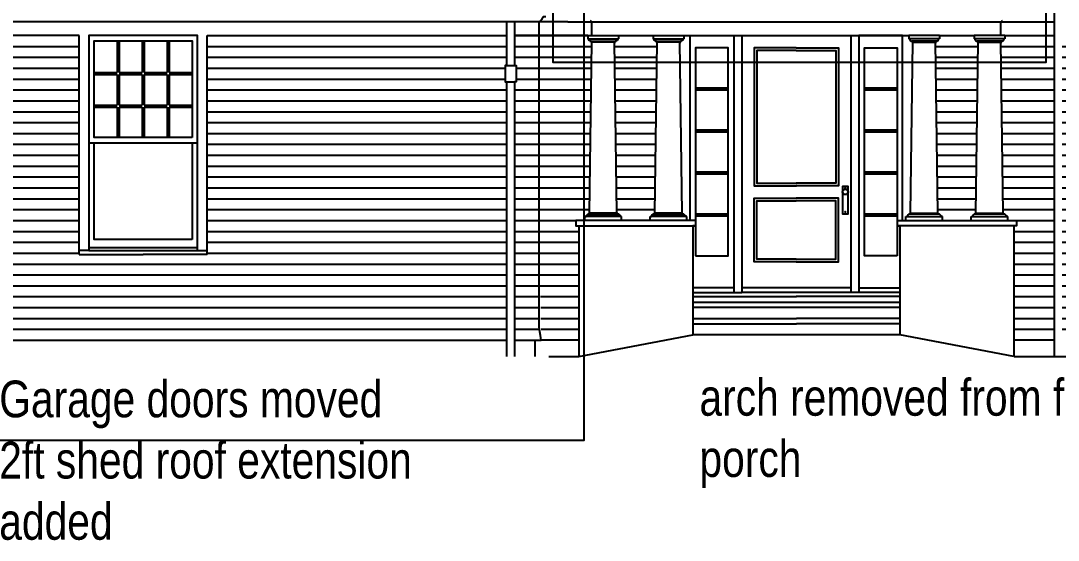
# Model space of a CAD drawing. Header units: inches. Extents: x 1902 to 78711, y -439399 to 11089.
# Drawn here: x 75935.1 to 76316.3, y -2876.7 to -2685.7 of the extents above; entities that cross this region are included whole.
import ezdxf

# ---------------------------------------------------------------- set-up
doc = ezdxf.new("R2010")
doc.units = ezdxf.units.IN
doc.header["$LTSCALE"] = 48
doc.header["$MEASUREMENT"] = 0
for name, color, linetype in [('1WHITE', 7, 'CONTINUOUS'), ('2MAGENTA', 6, 'CONTINUOUS'), ('3BLUE', 5, 'CONTINUOUS'), ('4CYAN', 4, 'CONTINUOUS'), ('6YELLOW', 2, 'CONTINUOUS'), ('8GREY', 8, 'CONTINUOUS'), ('A-CLEANPRINT', 8, 'CONTINUOUS'), ('A-TEXT', 6, 'CONTINUOUS')]:
    doc.layers.add(name, color=color, linetype=linetype)
doc.styles.add('QUARTER', font='stylu.ttf', dxfattribs={"width": 0.83, "height": 4.5})
pattern_1 = [(0, (76007.3037, -2691.105), (0, 4), [])]

# ---------------------------------------------------------------- blocks, each defined once
blk = doc.blocks.new('Column- 10in- craftsman short small house')
at = {"layer": '1WHITE'}
for p, q in [((5.37, -1.21), (-5.37, -1.21)), ((-4.17, -2.39), (4.17, -2.39)), ((-6.2, -66.5), (6.2, -66.5)), ((-5, -65.32), (5, -65.32))]:
    blk.add_line(p, q, dxfattribs=at)
at = {"layer": '2MAGENTA'}
blk.add_line((5.67, 0), (-5.67, 0), dxfattribs=at)
at = {"layer": '4CYAN'}
for p, q in [((-5.67, 0), (-5.67, -1.21)), ((5.67, 0), (5.67, -1.21)), ((-5.67, -1.21), (-5.37, -1.21)), ((-5, -65.32), (-4.17, -2.39)), ((-4.5, -2.39), (-4.5, -2.08)), ((-4.17, -2.39), (-4.5, -2.39)), ((4.17, -2.39), (4.5, -2.39)), ((5, -65.32), (4.17, -2.39)), ((4.5, -2.39), (4.5, -2.08)), ((5.67, -1.21), (5.37, -1.21)), ((-6.74, -68), (-6.74, -66.5)), ((-6.74, -66.5), (-6.2, -66.5)), ((-5, -65.32), (-5.33, -65.32)), ((-5.33, -65.32), (-5.33, -65.63)), ((5, -65.32), (5.33, -65.32)), ((5.33, -65.32), (5.33, -65.63)), ((6.74, -66.5), (6.2, -66.5)), ((6.74, -68), (6.74, -66.5))]:
    blk.add_line(p, q, dxfattribs=at)
for centre, start, end in [((-4.5, -1.21), 180, 270), ((4.5, -1.21), 270, 0), ((-5.33, -66.5), 90, 180), ((5.33, -66.5), 0, 90)]:
    blk.add_arc(centre, 0.866, start, end, dxfattribs=at)
at = {"layer": 'A-CLEANPRINT'}
for p, q in [((4.5, -2.08), (-4.5, -2.08)), ((5.33, -65.63), (-5.33, -65.63))]:
    blk.add_line(p, q, dxfattribs=at)
blk = doc.blocks.new('Window- As')
at = {"layer": '1WHITE'}
for p, q in [((-23.5, -80.5), (-23.5, 0)), ((23.5, -80.5), (23.5, 0))]:
    blk.add_line(p, q, dxfattribs=at)
at = {"layer": '1WHITE', "ltscale": 0.25}
for p, q in [((20, -78), (-20, -78)), ((-23.5, -80.5), (0, -80.5)), ((23.5, -80.5), (0, -80.5))]:
    blk.add_line(p, q, dxfattribs=at)
for points in [[(18, -37.5), (-18, -37.5), (-18, -2), (18, -2)], [(18, -75), (-18, -75), (-18, -39.5), (18, -39.5)]]:
    blk.add_lwpolyline(points, close=True, dxfattribs=at)
at = {"layer": '2MAGENTA'}
blk.add_line((-20, -39.5), (20, -39.5), dxfattribs=at)
blk.add_lwpolyline([(-20, -79), (20, -79), (20, 0), (-20, 0)], close=True, dxfattribs=at)
at = {"layer": '8GREY', "ltscale": 0.25}
for p, q in [((-9.56, -2), (-9.56, -13.58)), ((-8.81, -2), (-8.81, -13.58)), ((-0.38, -2), (-0.38, -13.58)), ((0.37, -2), (0.37, -13.58)), ((8.81, -2), (8.81, -13.58)), ((9.56, -2), (9.56, -13.58)), ((-18, -13.58), (-9.56, -13.58)), ((-18, -14.33), (-9.56, -14.33)), ((-9.56, -14.33), (-9.56, -25.54)), ((-8.81, -13.58), (-0.38, -13.58)), ((-8.81, -14.33), (-0.38, -14.33)), ((-8.81, -14.33), (-8.81, -25.54)), ((-0.38, -14.33), (-0.38, -25.54)), ((0.37, -13.58), (8.81, -13.58)), ((0.37, -14.33), (8.81, -14.33)), ((0.37, -14.33), (0.37, -25.54)), ((8.81, -14.33), (8.81, -25.54)), ((9.56, -13.58), (18, -13.58)), ((9.56, -14.33), (18, -14.33)), ((9.56, -14.33), (9.56, -25.54)), ((-18, -25.54), (-9.56, -25.54)), ((-18, -26.29), (-9.56, -26.29)), ((-9.56, -26.29), (-9.56, -37.5)), ((-8.81, -25.54), (-0.38, -25.54)), ((-8.81, -26.29), (-0.38, -26.29)), ((-8.81, -26.29), (-8.81, -37.5)), ((-0.38, -26.29), (-0.38, -37.5)), ((0.37, -25.54), (8.81, -25.54)), ((0.37, -26.29), (8.81, -26.29)), ((0.37, -26.29), (0.37, -37.5)), ((8.81, -26.29), (8.81, -37.5)), ((9.56, -25.54), (18, -25.54)), ((9.56, -26.29), (18, -26.29)), ((9.56, -26.29), (9.56, -37.5)), ((-20, -79), (-23.5, -79)), ((20, -79), (23.5, -79))]:
    blk.add_line(p, q, dxfattribs=at)

msp = doc.modelspace()

# ---------------------------------------------------------------- hatches: boundary and pattern name
at = {"layer": '8GREY'}
h = msp.add_hatch(dxfattribs=at)
h.set_pattern_fill('_USER', color=256, scale=4, pattern_type=0)
h.set_pattern_definition(pattern_1)
h.paths.add_polyline_path([(76113.59, -2708.1), (76113.09, -2708.1), (76113.09, -2702.1), (76113.59, -2702.1), (76113.59, -2691.1), (76003.59, -2691.11), (76003.59, -2771.61), (75980.09, -2771.61), (75956.59, -2771.61), (75956.59, -2691.11), (75846.59, -2691.11), (75846.59, -2702.1), (75847.09, -2702.1), (75847.09, -2708.1), (75846.59, -2708.1), (75846.59, -2803.1), (76113.59, -2803.1)])
h = msp.add_hatch(dxfattribs=at)
h.set_pattern_fill('_USER', color=256, scale=4, pattern_type=0)
h.set_pattern_definition(pattern_1)
h.paths.add_polyline_path([(76125.59, -2691.1), (76116.59, -2691.1), (76116.59, -2702.1), (76117.09, -2702.1), (76117.09, -2708.1), (76116.59, -2708.1), (76116.59, -2803.1), (76124.09, -2803.1), (76126.34, -2803.1), (76126.09, -2801.41), (76125.78, -2799.35), (76125.59, -2798.08)])
h = msp.add_hatch(dxfattribs=at)
h.set_pattern_fill('_USER', color=256, scale=4, style=0, pattern_type=0)
h.set_pattern_definition([(0, (76138.839, -2691.1044), (0, 4), [])])
edge = h.paths.add_edge_path()
edge.add_line((76126.09, -2787.41), (76126.34, -2803.1))
edge.add_line((76126.34, -2803.1), (76140.13, -2803.1))
edge.add_line((76140.13, -2803.1), (76140.13, -2761.1))
edge.add_line((76140.13, -2761.1), (76139.13, -2761.1))
edge.add_line((76139.13, -2761.1), (76139.13, -2759.1))
edge.add_line((76139.13, -2759.1), (76142.38, -2759.1))
edge.add_line((76142.38, -2759.1), (76142.38, -2757.6))
edge.add_line((76142.38, -2757.6), (76142.92, -2757.6))
edge.add_arc((76143.79, -2757.6), 0.866, 90, 180, ccw=False)
edge.add_line((76143.79, -2756.74), (76143.79, -2756.42))
edge.add_line((76143.79, -2756.42), (76144.12, -2756.42))
edge.add_line((76144.12, -2756.42), (76144.95, -2693.5))
edge.add_line((76144.95, -2693.5), (76144.62, -2693.5))
edge.add_line((76144.62, -2693.5), (76144.62, -2693.18))
edge.add_arc((76144.62, -2692.32), 0.866, 180, 270, ccw=False)
edge.add_line((76143.75, -2692.32), (76143.45, -2692.32))
edge.add_line((76143.45, -2692.32), (76143.45, -2691.1))
edge.add_line((76143.45, -2691.1), (76125.59, -2691.1))
edge.add_line((76125.59, -2691.1), (76125.59, -2784.08))
edge.add_line((76125.59, -2784.08), (76125.87, -2785.9))
edge.add_line((76125.87, -2785.9), (76126.09, -2787.41))
h = msp.add_hatch(dxfattribs=at)
h.set_pattern_fill('_USER', color=256, scale=4, style=0, pattern_type=0)
h.set_pattern_definition([(0, (76163.1164, -2691.1047), (0, 4), [])])
h.paths.add_polyline_path([(76168.95, -2693.5), (76168.62, -2693.5), (76168.62, -2693.18, -0.414214), (76167.75, -2692.32), (76167.45, -2692.32), (76167.45, -2691.1), (76154.79, -2691.1), (76154.79, -2692.32), (76154.49, -2692.32, -0.414214), (76153.62, -2693.18), (76153.62, -2693.5), (76153.29, -2693.5), (76154.12, -2756.42), (76154.45, -2756.42), (76154.45, -2756.74, -0.414214), (76155.32, -2757.6), (76155.86, -2757.6), (76155.86, -2759.1), (76166.38, -2759.1), (76166.38, -2757.6), (76166.92, -2757.6, -0.414214), (76167.78, -2756.74), (76167.78, -2756.42), (76168.12, -2756.42)])
h = msp.add_hatch(dxfattribs=at)
h.set_pattern_fill('_USER', color=256, scale=4, style=0, pattern_type=0)
h.set_pattern_definition([(0, (76299.0707, -2691.105), (0, 4), [])])
h.paths.add_polyline_path([(76271.24, -2693.5), (76271.57, -2693.5), (76271.57, -2693.18, 0.414214), (76272.44, -2692.32), (76272.74, -2692.32), (76272.74, -2691.1), (76285.4, -2691.1), (76285.4, -2692.32), (76285.7, -2692.32, 0.414214), (76286.57, -2693.18), (76286.57, -2693.5), (76286.9, -2693.5), (76286.07, -2756.42), (76285.73, -2756.42), (76285.73, -2756.74, 0.414214), (76284.87, -2757.6), (76284.33, -2757.6), (76284.33, -2759.1), (76273.81, -2759.1), (76273.81, -2757.6), (76273.27, -2757.6, 0.414214), (76272.4, -2756.74), (76272.4, -2756.42), (76272.07, -2756.42)])
h = msp.add_hatch(dxfattribs=at)
h.set_pattern_fill('_USER', color=256, scale=4, style=0, pattern_type=0)
h.set_pattern_definition([(0, (78908.1223, -2691.105), (0, 4), [])])
h.paths.add_polyline_path([(76429.34, -2691.11), (76428.83, -2803.1), (76462.34, -2803.1), (76461.59, -2798.08), (76461.59, -2787.21), (76461.59, -2784.08), (76461.59, -2691.11)])
edge = h.paths.add_edge_path()
edge.add_line((76314.84, -2803.1), (76314.84, -2691.11))
edge.add_line((76314.84, -2691.11), (76296.74, -2691.1))
edge.add_line((76296.74, -2691.1), (76296.74, -2692.32))
edge.add_line((76296.74, -2692.32), (76296.44, -2692.32))
edge.add_arc((76295.57, -2692.32), 0.866, 270, 360, ccw=False)
edge.add_line((76295.57, -2693.18), (76295.57, -2693.5))
edge.add_line((76295.57, -2693.5), (76295.24, -2693.5))
edge.add_line((76295.24, -2693.5), (76296.07, -2756.42))
edge.add_line((76296.07, -2756.42), (76296.4, -2756.42))
edge.add_line((76296.4, -2756.42), (76296.4, -2756.74))
edge.add_arc((76296.4, -2757.6), 0.866, 0, 90, ccw=False)
edge.add_line((76297.27, -2757.6), (76297.81, -2757.6))
edge.add_line((76297.81, -2757.6), (76297.81, -2759.1))
edge.add_line((76297.81, -2759.1), (76301.06, -2759.1))
edge.add_line((76301.06, -2759.1), (76301.06, -2761.1))
edge.add_line((76301.06, -2761.1), (76300.06, -2761.1))
edge.add_line((76300.06, -2761.1), (76300.06, -2803.1))
edge.add_line((76300.06, -2803.1), (76314.84, -2803.1))
h.paths.add_polyline_path([(76317.84, -2691.11), (76317.84, -2803.1), (76426.34, -2803.1), (76426.34, -2691.11), (76397.37, -2691.11), (76397.37, -2762.24), (76397.37, -2770.11), (76397.37, -2771.61), (76350.37, -2771.61), (76350.37, -2770.11), (76350.37, -2762.79), (76350.37, -2691.11)])

# ---------------------------------------------------------------- linework, layer by layer
at = {"layer": '1WHITE'}
for p, q in [((75980.09, -2686.1), (75810.4, -2686.1)), ((75980.09, -2686.1), (75810.4, -2686.1)), ((76136.09, -2686.1), (75980.09, -2686.1)), ((76136.09, -2686.1), (75980.09, -2686.1)), ((76136.09, -2686.1), (75980.09, -2686.1)), ((76136.09, -2686.1), (75980.09, -2686.1)), ((76136.09, -2686.1), (76314.84, -2686.1)), ((76136.09, -2686.1), (76314.84, -2686.1)), ((75956.59, -2691.11), (75846.59, -2691.11)), ((76003.59, -2691.11), (76113.59, -2691.1)), ((76143.45, -2691.1), (76116.59, -2691.1)), ((76259.12, -2691.1), (76261.15, -2691.1)), ((76296.74, -2691.1), (76314.84, -2691.11)), ((76182.12, -2797.1), (76220.12, -2797.1)), ((76258.12, -2797.1), (76220.12, -2797.1))]:
    msp.add_line(p, q, dxfattribs=at)
at = {"layer": '1WHITE', "ltscale": 0.25}
for p, q in [((76197.12, -2783.85), (76182.1, -2783.85)), ((76240.09, -2783.85), (76200.09, -2783.85)), ((76243.07, -2783.85), (76258.08, -2783.85)), ((76182.1, -2787.1), (76220.12, -2787.1)), ((76258.08, -2787.1), (76220.07, -2787.1))]:
    msp.add_line(p, q, dxfattribs=at)
for points in [[(76183.1, -2772.1), (76195.1, -2772.1), (76195.1, -2695.6), (76183.1, -2695.6)], [(76257.09, -2772.1), (76245.09, -2772.1), (76245.09, -2695.6), (76257.09, -2695.6)]]:
    msp.add_lwpolyline(points, close=True, dxfattribs=at)
at = {"layer": '2MAGENTA'}
for p, q in [((76200.1, -2691.1), (76240.09, -2691.1)), ((76140.13, -2761.1), (76183.1, -2761.1)), ((76300.05, -2761.1), (76257.09, -2761.1)), ((76182.1, -2785.6), (76197.12, -2785.6)), ((76240.12, -2785.6), (76200.12, -2785.6)), ((76258.08, -2785.6), (76243.07, -2785.6)), ((76258.08, -2791.1), (76182.1, -2791.1)), ((76258.08, -2791.1), (76182.1, -2791.1)), ((75846.59, -2803.1), (76113.59, -2803.1)), ((76116.59, -2803.1), (76124.09, -2803.1)), ((76140.13, -2803.1), (76126.34, -2803.1)), ((76314.84, -2803.1), (76300.05, -2803.1))]:
    msp.add_line(p, q, dxfattribs=at)
at = {"layer": '2MAGENTA', "ltscale": 0.25}
for p in [(76182.12, -2795.1), (76258.12, -2795.1)]:
    msp.add_line(p, (76220.12, -2795.1), dxfattribs=at)
at = {"layer": '2MAGENTA'}
for points in [[(76314.84, -2595.1), (76314.84, -2611.1), (76314.34, -2611.1), (76314.34, -2617.1), (76314.84, -2617.1), (76314.84, -2809.1)], [(76113.59, -2686.1), (76113.59, -2702.1), (76113.09, -2702.1), (76113.09, -2708.1), (76113.59, -2708.1), (76113.59, -2809.1)], [(76116.59, -2686.1), (76116.59, -2702.1), (76117.09, -2702.1), (76117.09, -2708.1), (76116.59, -2708.1), (76116.59, -2809.1)], [(76181.1, -2759.1), (76181.1, -2691.1), (76197.1, -2691.1), (76197.1, -2785.6)], [(76200.1, -2691.1), (76200.1, -2785.6)], [(76240.09, -2691.1), (76240.09, -2785.6)], [(76259.09, -2759.1), (76259.09, -2691.1), (76243.09, -2691.1), (76243.09, -2785.6)], [(76259.09, -2759.1), (76259.09, -2691.1), (76243.09, -2691.1), (76243.09, -2776.1)]]:
    msp.add_lwpolyline(points, dxfattribs=at)
at = {"layer": '3BLUE'}
for p, q in [((76183.1, -2759.1), (76139.13, -2759.1)), ((76257.09, -2759.1), (76301.05, -2759.1)), ((76182.1, -2789.1), (76258.08, -2789.1))]:
    msp.add_line(p, q, dxfattribs=at)
at = {"layer": '4CYAN'}
for p, q in [((76144.95, -2686.1), (76144.76, -2686.1)), ((76144.95, -2691.1), (76144.95, -2686.11)), ((76295.24, -2686.1), (76295.43, -2686.1)), ((76295.24, -2691.1), (76295.24, -2686.11)), ((76154.79, -2691.1), (76167.45, -2691.1)), ((76178.79, -2691.1), (76261.4, -2691.1)), ((76272.74, -2691.1), (76285.4, -2691.1))]:
    msp.add_line(p, q, dxfattribs=at)
for points in [[(76125.59, -2691.1), (76125.59, -2686.1), (76125.59, -2686.1), (76125.79, -2686.1), (76125.82, -2685.93), (76125.91, -2685.79), (76126.07, -2685.69), (76126.22, -2685.69), (76126.22, -2685.51), (76126.35, -2685.45), (76126.49, -2685.36), (76126.66, -2685.11), (76126.72, -2684.93), (76126.8, -2684.71), (76126.91, -2684.54), (76127.09, -2684.41), (76127.22, -2684.35), (76127.22, -2684.05), (76128.07, -2684.05)], [(76124.09, -2809.1), (76124.09, -2803.1), (76126.34, -2803.1), (76126.09, -2801.41), (76125.78, -2799.35), (76125.59, -2798.08), (76125.59, -2691.1)], [(76139.13, -2759.1), (76139.13, -2761.1), (76140.13, -2761.1), (76140.13, -2809.1)], [(76183.1, -2759.1), (76183.1, -2761.1), (76182.1, -2761.1), (76182.1, -2801.1)], [(76257.09, -2759.1), (76257.09, -2761.1), (76258.09, -2761.1), (76258.08, -2801.1)], [(76301.05, -2759.1), (76301.05, -2761.1), (76300.05, -2761.1), (76300.05, -2809.1)]]:
    msp.add_lwpolyline(points, dxfattribs=at)
for centre, start, end in [((76144.33, -2686.1), 0, 90), ((76295.86, -2686.1), 90, 180)]:
    msp.add_arc(centre, 0.429, start, end, dxfattribs=at)
at = {"layer": '6YELLOW'}
for p, q in [((76140.13, -2809.1), (76182.1, -2801.1)), ((76258.12, -2801.1), (76182.12, -2801.1)), ((76300.05, -2809.1), (76258.08, -2801.1)), ((76129.09, -2809.1), (76140.09, -2809.1)), ((76300.09, -2809.1), (76587.52, -2809.1))]:
    msp.add_line(p, q, dxfattribs=at)
at = {"layer": '8GREY'}
for p, q in [((76113.59, -2702.1), (76116.59, -2702.1)), ((76113.59, -2708.1), (76116.59, -2708.1)), ((76183.1, -2710.3), (76195.1, -2710.3)), ((76245.09, -2710.3), (76257.09, -2710.3)), ((76183.1, -2711.05), (76195.1, -2711.05)), ((76245.09, -2711.05), (76257.09, -2711.05)), ((76183.1, -2725.75), (76195.1, -2725.75)), ((76245.09, -2725.75), (76257.09, -2725.75)), ((76183.1, -2726.5), (76195.1, -2726.5)), ((76245.09, -2726.5), (76257.09, -2726.5)), ((76183.1, -2741.2), (76195.1, -2741.2)), ((76183.1, -2741.95), (76195.1, -2741.95)), ((76245.09, -2741.2), (76257.09, -2741.2)), ((76245.09, -2741.95), (76257.09, -2741.95)), ((76183.1, -2756.65), (76195.1, -2756.65)), ((76183.1, -2757.4), (76195.1, -2757.4)), ((76245.09, -2756.65), (76257.09, -2756.65)), ((76245.09, -2757.4), (76257.09, -2757.4)), ((76197.12, -2785.6), (76200.12, -2785.6)), ((76243.12, -2785.6), (76240.12, -2785.6))]:
    msp.add_line(p, q, dxfattribs=at)
for points in [[(76220.09, -2695.6), (76204.6, -2695.6), (76204.6, -2746.35), (76220.1, -2746.35)], [(76220.09, -2696.6), (76205.6, -2696.6), (76205.6, -2745.35), (76220.1, -2745.35)], [(76220.09, -2695.6), (76235.59, -2695.6), (76235.59, -2746.35), (76220.09, -2746.35)], [(76220.09, -2696.6), (76234.59, -2696.6), (76234.59, -2745.35), (76220.09, -2745.35)], [(76237.09, -2748.87), (76237.09, -2756.6), (76239.09, -2756.6), (76239.09, -2746.6), (76237.09, -2746.6), (76237.09, -2748.33)], [(76220.09, -2774.35), (76204.59, -2774.35), (76204.59, -2750.85), (76220.09, -2750.85)], [(76220.09, -2773.35), (76205.59, -2773.35), (76205.59, -2751.85), (76220.09, -2751.85)], [(76220.09, -2774.35), (76235.59, -2774.35), (76235.59, -2750.85), (76220.09, -2750.85)], [(76220.09, -2773.35), (76234.59, -2773.35), (76234.59, -2751.85), (76220.09, -2751.85)]]:
    msp.add_lwpolyline(points, dxfattribs=at)
for centre, radius in [((76238.09, -2748.6), 1), ((76238.09, -2747.22), 0.125), ((76238.09, -2755.97), 0.125)]:
    msp.add_circle(centre, radius, dxfattribs=at)
at = {"layer": 'A-TEXT', "color": 1}
for points in [[(75801.57, -2429.17), (76141.98, -2429.17), (76141.98, -2839.99), (75801.57, -2839.99)], [(76130.77, -2641.34), (76311.8, -2641.34), (76311.8, -2700.97), (76130.77, -2700.97)]]:
    msp.add_lwpolyline(points, close=True, dxfattribs=at)

# ---------------------------------------------------------------- block references
at = {"layer": '1WHITE', "rotation": 0.0001454705430141488}
msp.add_blockref('Window- As', (75980.09, -2691.11), dxfattribs=at)
at = {"layer": '1WHITE', "xscale": -1}
for p in [(76149.12, -2691.1), (76173.12, -2691.1)]:
    msp.add_blockref('Column- 10in- craftsman short small house', p, dxfattribs=at)
at = {"layer": '1WHITE'}
for p in [(76267.07, -2691.1), (76291.07, -2691.1)]:
    msp.add_blockref('Column- 10in- craftsman short small house', p, dxfattribs=at)

# ---------------------------------------------------------------- texts
at = {"layer": 'A-TEXT', "color": 1, "char_height": 13.5, "attachment_point": 1, "style": 'QUARTER'}
for s, insert in [('Garage doors moved\\P2ft shed roof extension added', (75927.19, -2817.96)), ('arch removed from front porch', (76184.49, -2817.37))]:
    msp.add_mtext_dynamic_manual_height_columns(s, width=168.2609, gutter_width=22.5, heights=[0], dxfattribs=dict(at, insert=insert))

doc.saveas('drawing.dxf')
